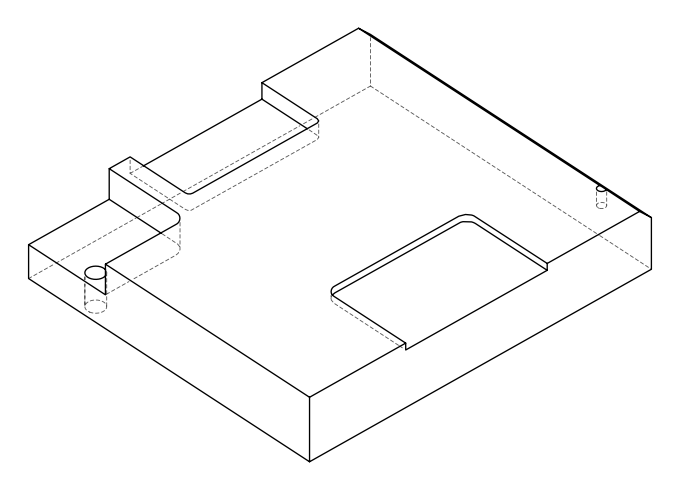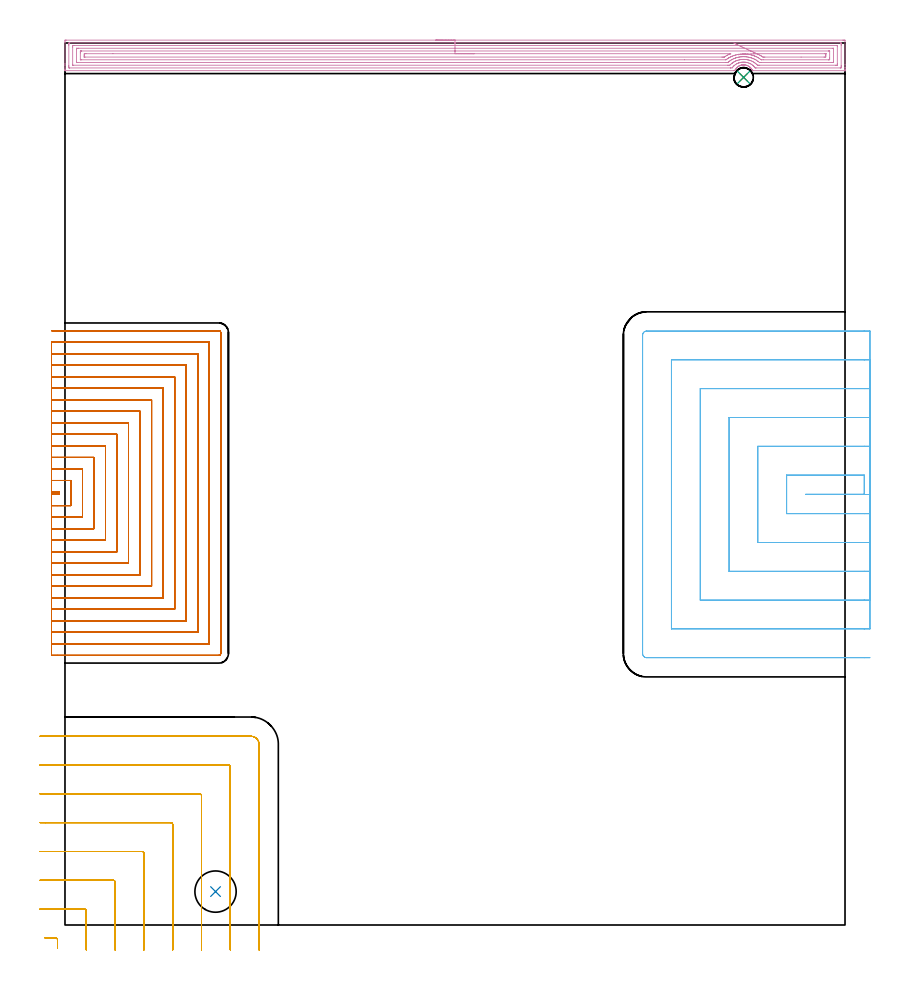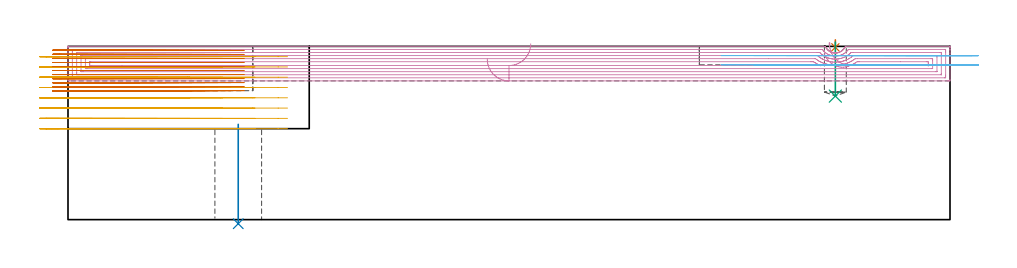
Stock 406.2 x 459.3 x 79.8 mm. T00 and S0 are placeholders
(PLAN: 7 operations, 5 tool changes, 160.8 min)
(1 SPOT_DRILL | STEP1POCKET | NXT0321_9005460120000 | 0.03 min | 1 mm3)
(2 INDEXABLE_INSERT_DRILL_THROUGH_HOLE_FROM_SOLID | STEP1HOLE | NXT0302_014 | 0.19 min | 28923 mm3)
(3 DRILL_BLIND_HOLE_INTO_CENTER | STEP1POCKET | NXT0301_072 | 0.1 min | 1724 mm3)
(4 AREA_MILL | FG_CHAMFER_SURFACE | UGT0205_001 | 19.89 min | 51321 mm3)
(5 MILL_CORNER_NOTCH_RECTANGULAR | CORNER_NOTCH_RECTANGULAR | UGT0201_094 | Follow Part, ap 5, ae 75% | 17.1 min | 440621 mm3)
(6 MILL_SLOT | SLOT_PARTIAL_RECTANGULAR | UGT0201_094 | Follow Part, ap 5, ae 75% | 10.4 min | 185943 mm3)
(7 MILL_SLOT_1 | SLOT_PARTIAL_RECTANGULAR_1 | NXT0201_009 | Follow Part, ap 2, ae 75% | 113.05 min | 307287 mm3)
(TOOL NXT0321_9005460120000 | NC Spot Drill, 142deg, 12mm, Carbide, Uncoated | D12 PA142 FL30 Z2)
(TOOL NXT0302_014 | Index. Insert Drill 21.5mm [880-D2150L25-03] | D21.5 PA176 FL65 Z2)
(TOOL NXT0301_072 | Carbide Drill 10.1mm [860.1-1010-051A1-MM 2214] | D10.1 PA140 FL71 Z2)
(TOOL UGT0205_001 | Chamfer Mill 20 x 3 x 45 deg. | D20 FL50 Z2)
(TOOL UGT0201_094 | End mill 20 mm | D20 FL38 Z4)
(TOOL NXT0201_009 | ENDMILL 8mm [2P460-0800-NA 1630] | D8 FL26 Z6)
(OP 1 SPOT_DRILL)
G17 G21 G94 G90
T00 M6
G54
G17 G0 G90 X353.4 Y441.4 S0 M3
G43 Z89.8 H0
G94 G81 G98 Z79.365 F250. R82.8
G80
M5
M2
(OP 2 INDEXABLE_INSERT_DRILL_THROUGH_HOLE_FROM_SOLID)
G17 G21 G94 G90
T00 M6
G54
G17 G0 G90 X78.4 Y17.4 S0 M3
G43 Z89.8 H1
G94 G81 G98 Z-1.875 F250. R43.9
G80
M5
M2
(OP 3 DRILL_BLIND_HOLE_INTO_CENTER)
G17 G21 G94 G90
T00 M6
G54
G17 G0 G90 X353.4 Y441.4 S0 M3
G43 Z89.8 H1
G94 G81 G98 Z56.9 F250. R81.8
G80
M5
M2
(OP 4 AREA_MILL)
G17 G21 G94 G90
T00 M6
G54
G17 G0 G90 X193.1 Y460.8 S1061 M3
G43 Z89.8 H0
Z73.9
G94 G1 X193.138 Z73.028 F250.
X193.252 Z72.164
X193.441 Z71.312
X193.703 Z70.48
X194.037 Z69.674
X194.44 Z68.9
X194.909 Z68.164
X195.44 Z67.472
X196.029 Z66.829
X196.672 Z66.24
X197.364 Z65.709
X198.1 Z65.24
X198.874 Z64.837
X199.68 Z64.503
X200.512 Z64.241
X201.364 Z64.052
X202.228 Z63.938
X203.1 Z63.9
X405.112
X405.574 Y460.799 Z63.901
X406.031 Y460.795 Z63.903
X406.19 Y460.792 Z63.906
X406.2 Y460.345 Z64.353
Y448.001 Z76.694
Y446.59 Z78.106
Y446.237 Z78.458
Y445.53 Z79.169
Y445.265 Z79.435
X406.194 Y444.905 Z79.785
X406.192 Y444.903 Z79.788
X406.023 Y444.9 Z79.8
X358.196
X358.045 Y444.903 Z79.788
X357.989 Y444.999 Z79.696
X357.867 Y445.235 Z79.464
X357.856 Y445.258 Z79.441
X357.799 Y445.355 Z79.344
X357.628 Y445.648 Z79.052
X357.527 Y445.793 Z78.907
X357.438 Y445.922 Z78.778
X357.302 Y446.095 Z78.604
X357.23 Y446.185 Z78.512
X357.075 Y446.358 Z78.34
X356.91 Y446.524 Z78.174
X356.736 Y446.678 Z78.02
X356.63 Y446.771 Z77.926
X356.554 Y446.831 Z77.867
X356.408 Y446.944 Z77.751
X356.337 Y447.001 Z77.696
X356.212 Y447.082 Z77.617
X356.155 Y447.119 Z77.58
X356.013 Y447.209 Z77.487
X355.678 Y447.401 Z77.296
X355.514 Y447.476 Z77.22
X355.443 Y447.509 Z77.188
X355.263 Y447.578 Z77.119
X355.067 Y447.65 Z77.043
X355.001 Y447.677 Z77.019
X354.899 Y447.707 Z76.991
X354.55 Y447.806 Z76.893
X354.104 Y447.891 Z76.809
X354.061 Y447.895 Z76.805
X353.989 Y447.901 Z76.797
X353.909 Y447.906 Z76.786
X353.783 Y447.919 Z76.773
X353.726 Y447.924 Z76.767
X353.656 Y447.932 Z76.762
X353.54 Y447.933 Z76.761
X353.482 Y447.932 Z76.758
X353.405 Z76.757
X353.381 Z76.756
X353.279 Y447.934 Z76.759
X353.228 Y447.935 Z76.762
X353.209 Y447.936
X352.942 Y447.912 Z76.779
X352.868 Y447.908 Z76.788
X352.832 Y447.904 Z76.79
X352.763 Y447.899 Z76.796
X352.714 Y447.89 Z76.804
X352.385 Y447.829 Z76.862
X352.314 Y447.818 Z76.877
X352.163 Y447.78 Z76.919
X351.938 Y447.721 Z76.978
X351.869 Y447.702 Z76.996
X351.511 Y447.572 Z77.127
X351.491 Y447.565 Z77.135
X351.44 Y447.543 Z77.157
X351.119 Y447.401 Z77.297
X351.045 Y447.361 Z77.336
X350.976 Y447.325 Z77.373
X350.518 Y447.032 Z77.666
X350.082 Y446.699 Z77.999
X350.059 Y446.678 Z78.02
X349.893 Y446.524 Z78.174
X349.521 Y446.117 Z78.581
X349.189 Y445.683 Z79.017
X349.165 Y445.648 Z79.052
X349.01 Y445.387 Z79.312
X348.865 Y445.116 Z79.583
X348.81 Y444.999 Z79.7
X348.764 Y444.907 Z79.793
X348.363 Y444.9 Z79.8
X0.179
X0.008 Y444.903 Z79.788
X0.006 Y444.905 Z79.785
X0. Y445.264 Z79.435
Y445.53 Z79.169
Y446.237 Z78.458
Y447.472 Z77.225
Y448.001 Z76.694
Y448.618 Z76.077
Y459.728 Z64.97
X0.005 Y460.345 Z64.353
X0.01 Y460.792 Z63.906
X0.169 Y460.795 Z63.903
X0.626 Y460.8 Z63.9
X203.1
Y459.386 Z65.314
X403.786 Y459.385 Z65.315
X403.866 Y459.384 Z65.316
X404.161 Y459.379 Z65.321
X404.19 Y459.282 Z65.418
X404.197 Y459.058 Z65.642
X404.199 Y458.581 Z66.119
X404.2 Y458.173 Z66.527
Y447.592 Z77.108
X404.198 Y447.119 Z77.581
X404.195 Y446.715 Z77.985
X404.184 Y446.321 Z78.379
X403.786 Y446.316 Z78.384
X403.707 Y446.315 Z78.385
X359.905
X359.498 Y446.32 Z78.38
X359.402 Y446.321 Z78.379
X359.234 Y446.539 Z78.161
X359.09 Y446.723 Z77.977
X358.75 Y447.119 Z77.581
X358.473 Y447.396 Z77.304
X358.196 Y447.642 Z77.058
X357.74 Y448.001 Z76.699
X357.302 Y448.284 Z76.416
X356.918 Y448.503 Z76.197
X356.408 Y448.742 Z75.958
X356.038 Y448.882 Z75.818
X355.514 Y449.049 Z75.651
X355.276 Y449.117 Z75.583
X354.62 Y449.25 Z75.45
X354.193 Y449.303 Z75.397
X353.726 Y449.341 Z75.359
X353.258 Y449.345 Z75.355
X352.832 Y449.323 Z75.377
X352.421 Y449.288 Z75.412
X351.938 Y449.205 Z75.495
X351.666 Y449.151 Z75.549
X351.045 Y448.984 Z75.716
X350.966 Y448.959 Z75.741
X350.747 Y448.882 Z75.818
X350.322 Y448.713 Z75.987
X350.252 Y448.683 Z76.017
X350.151 Y448.635 Z76.065
X349.725 Y448.421 Z76.279
X349.257 Y448.13 Z76.57
X349.178 Y448.078 Z76.622
X349.07 Y448.001 Z76.699
X348.673 Y447.695 Z77.005
X348.363 Y447.427 Z77.273
X348.207 Y447.273 Z77.427
X348.063 Y447.119 Z77.581
X347.785 Y446.807 Z77.893
X347.469 Y446.414 Z78.286
X347.384 Y446.321 Z78.379
X346.575 Y446.315 Z78.385
X346.496
X2.414
X2.334 Y446.316 Z78.384
X2.039 Y446.321 Z78.379
X2.01 Y446.418 Z78.282
X2.003 Y446.642 Z78.058
X2.001 Y447.119 Z77.581
X2. Y447.527 Z77.173
Y458.173 Z66.527
X2.002 Y458.581 Z66.119
X2.005 Y458.985 Z65.715
X2.016 Y459.379 Z65.321
X2.414 Y459.384 Z65.316
X2.493 Y459.385 Z65.315
X203.1 Y459.386 Z65.314
Y457.972 Z66.728
X402.09 Y457.971 Z66.729
X402.164 Y457.97 Z66.73
X402.185 Y457.968 Z66.732
X402.19 Y457.966 Z66.734
X402.194 Y457.955 Z66.745
X402.197 Y457.899 Z66.801
X402.199 Y457.7 Z67.
X402.2 Y457.501 Z67.199
Y448.683 Z76.017
X402.198 Y448.001 Z76.699
X402.196 Y447.806 Z76.894
X402.191 Y447.741 Z76.959
X402.135 Y447.735 Z76.965
X401.998 Y447.733 Z76.967
X401.379 Y447.729 Z76.971
X361.772
X361.152 Y447.73 Z76.97
X360.878 Y447.732 Z76.968
X360.607 Y447.736 Z76.964
X360.328 Y448.001 Z76.699
X359.984 Y448.325 Z76.375
X359.682 Y448.588 Z76.112
X359.309 Y448.882 Z75.818
X359.09 Y449.043 Z75.657
X358.599 Y449.366 Z75.334
X358.196 Y449.592 Z75.108
X357.848 Y449.764 Z74.936
X357.302 Y450.007 Z74.693
X356.904 Y450.156 Z74.544
X356.408 Y450.315 Z74.385
X356.071 Y450.415 Z74.285
X355.644 Y450.518 Z74.182
X355.514 Y450.545 Z74.155
X354.989 Y450.646 Z74.054
X354.62 Y450.691 Z74.009
X354.568 Y450.697 Z74.003
X353.726 Y450.756 Z73.944
X353.612 Y450.758 Z73.942
X353.219
X352.832 Y450.744 Z73.956
X352.739 Y450.738 Z73.962
X351.938 Y450.666 Z74.034
X351.92 Y450.664 Z74.036
X351.811 Y450.646 Z74.054
X351.17 Y450.522 Z74.178
X351.045 Y450.495 Z74.205
X350.461 Y450.34 Z74.36
X350.151 Y450.249 Z74.451
X349.79 Y450.119 Z74.581
X349.257 Y449.907 Z74.793
X349.155 Y449.864 Z74.836
X348.941 Y449.764 Z74.936
X348.56 Y449.57 Z75.13
X348.363 Y449.457 Z75.243
X348.009 Y449.232 Z75.468
X347.49 Y448.882 Z75.818
X347.478 Y448.874 Z75.826
X347.469 Y448.867 Z75.833
X346.989 Y448.473 Z76.227
X346.575 Y448.098 Z76.602
X346.526 Y448.049 Z76.651
X346.479 Y448.001 Z76.699
X346.227 Y447.736 Z76.964
X345.954 Y447.731 Z76.969
X345.681 Y447.73 Z76.97
X345.063 Y447.729 Z76.971
X4.11
X4.036 Y447.73 Z76.97
X4.015 Y447.732 Z76.968
X4.01 Y447.734 Z76.966
X4.006 Y447.745 Z76.955
X4.003 Y447.802 Z76.898
X4.001 Y448.001 Z76.699
X4. Y448.199 Z76.501
Y457.017 Z67.683
X4.002 Y457.7 Z67.
X4.004 Y457.894 Z66.806
X4.009 Y457.959 Z66.741
X4.065 Y457.964 Z66.736
X4.202 Y457.967 Z66.733
X4.821 Y457.971 Z66.729
X203.1 Y457.972 Z66.728
Y456.557 Z68.143
X399.581
X400.063 Y456.555 Z68.145
X400.172 Y456.552 Z68.148
X400.188 Y456.551 Z68.149
X400.192 Y456.532 Z68.168
X400.196 Y456.479 Z68.221
X400.199 Y456.373 Z68.327
X400.2 Y449.774 Z74.926
X400.198 Y449.328 Z75.372
X400.195 Y449.219 Z75.481
X400.19 Y449.166 Z75.534
X400.185 Y449.149 Z75.551
X400.155 Y449.148 Z75.552
X399.944 Y449.145 Z75.555
X399.316 Y449.143 Z75.557
X399.052
X362.401
X361.772 Y449.146 Z75.554
X361.682 Y449.148 Z75.552
X361.632 Y449.15 Z75.55
X360.878 Y449.774 Z74.926
X360.829 Y449.812 Z74.888
X359.984 Y450.381 Z74.319
X359.533 Y450.646 Z74.054
X359.09 Y450.876 Z73.824
X358.645 Y451.084 Z73.616
X358.196 Y451.273 Z73.427
X357.488 Y451.527 Z73.173
X357.302 Y451.588 Z73.112
X357.212 Y451.616 Z73.084
X356.736 Y451.748 Z72.952
X356.408 Y451.825 Z72.875
X356.022 Y451.909 Z72.791
X355.514 Y452.005 Z72.695
X354.953 Y452.081 Z72.619
X354.62 Y452.111 Z72.589
X353.98 Y452.159 Z72.541
X353.726 Y452.17 Z72.53
X353.076 Y452.169 Z72.531
X352.832 Y452.158 Z72.542
X352.236 Y452.116 Z72.584
X351.938 Y452.088 Z72.612
X351.43 Y452.029 Z72.671
X351.045 Y451.96 Z72.74
X350.675 Y451.892 Z72.808
X350.151 Y451.768 Z72.932
X349.958 Y451.717 Z72.983
X349.274 Y451.527 Z73.173
X349.261 Y451.523 Z73.177
X349.257 Y451.522 Z73.178
X348.619 Y451.275 Z73.425
X348.363 Y451.173 Z73.527
X347.991 Y451.012 Z73.688
X347.469 Y450.762 Z73.938
X347.392 Y450.722 Z73.978
X347.255 Y450.646 Z74.054
X346.836 Y450.388 Z74.312
X346.575 Y450.219 Z74.481
X346.304 Y450.031 Z74.669
X345.931 Y449.764 Z74.936
X345.79 Y449.656 Z75.044
X345.681 Y449.569 Z75.131
X345.304 Y449.254 Z75.446
X345.223 Y449.187 Z75.513
X345.176 Y449.15 Z75.55
X345.102 Y449.148 Z75.552
X344.787 Y449.145 Z75.555
X344.523 Y449.143 Z75.557
X343.893
X6.619
X6.137 Y449.146 Z75.554
X6.028 Y449.148 Z75.552
X6.012 Y449.149 Z75.551
X6.008 Y449.168 Z75.532
X6.004 Y449.221 Z75.479
X6.001 Y449.327 Z75.373
X6. Y455.926 Z68.774
X6.002 Y456.372 Z68.328
X6.006 Y456.481 Z68.219
X6.01 Y456.534 Z68.166
X6.015 Y456.551 Z68.149
X6.045 Y456.552 Z68.148
X6.256 Y456.555 Z68.145
X6.884 Y456.557 Z68.143
X7.148
X203.1
Y455.143 Z69.557
X397.619
X397.799 Y455.141 Z69.559
X398.158 Y455.136 Z69.564
X398.192 Y455.13 Z69.57
X398.194 Y455.122 Z69.578
X398.198 Y455.098 Z69.602
X398.199 Y455.054 Z69.646
X398.2 Y451.527 Z73.173
X398.198 Y450.867 Z73.833
X398.193 Y450.646 Z74.054
X398.19 Y450.57 Z74.13
X397.889 Y450.562 Z74.138
X397.709 Y450.558 Z74.142
X397.618 Y450.557 Z74.143
X397.529
X363.559
X362.754 Y450.559 Z74.141
X362.666 Y450.561 Z74.139
X362.58 Y450.564 Z74.136
X362.46 Y450.646 Z74.054
X361.772 Y451.125 Z73.575
X361.163 Y451.527 Z73.173
X360.878 Y451.694 Z73.006
X360.494 Y451.906 Z72.794
X359.984 Y452.152 Z72.548
X359.408 Y452.409 Z72.291
X359.09 Y452.538 Z72.162
X358.878 Y452.618 Z72.082
X358.196 Y452.848 Z71.852
X357.556 Y453.04 Z71.66
X357.302 Y453.106 Z71.594
X356.487 Y453.291 Z71.409
X356.408 Y453.306 Z71.394
X356.389 Y453.31 Z71.39
X355.904 Y453.392 Z71.308
X355.514 Y453.447 Z71.253
X355.333 Y453.469 Z71.231
X354.62 Y453.533 Z71.167
X354.355 Y453.553 Z71.147
X353.726 Y453.584 Z71.116
X353.43
X352.832 Y453.575 Z71.125
X352.559 Y453.56 Z71.14
X351.938 Y453.515 Z71.185
X351.731 Y453.495 Z71.205
X351.045 Y453.416 Z71.284
X350.934 Y453.4 Z71.3
X350.299 Y453.291 Z71.409
X350.175 Y453.267 Z71.433
X350.151 Y453.262 Z71.438
X349.456 Y453.095 Z71.605
X349.257 Y453.042 Z71.658
X348.76 Y452.899 Z71.801
X348.363 Y452.779 Z71.921
X348.09 Y452.679 Z72.021
X347.469 Y452.447 Z72.253
X347.441 Y452.436 Z72.264
X347.375 Y452.409 Z72.291
X346.826 Y452.161 Z72.539
X346.575 Y452.041 Z72.659
X346.229 Y451.869 Z72.831
X345.681 Y451.559 Z73.141
X345.661 Y451.547 Z73.153
X345.629 Y451.527 Z73.173
X345.125 Y451.194 Z73.506
X344.787 Y450.962 Z73.738
X344.24 Y450.566 Z74.134
X344.073 Y450.56 Z74.14
X343.982 Y450.558 Z74.142
X322.635 Y450.557 Z74.143
X8.581
X8.401 Y450.559 Z74.141
X8.043 Y450.564 Z74.136
X8.008 Y450.57 Z74.13
X8.006 Y450.578 Z74.122
X8.003 Y450.602 Z74.098
X8.001 Y450.646 Z74.054
X8. Y454.173 Z70.527
X8.002 Y454.833 Z69.867
X8.007 Y455.054 Z69.646
X8.01 Y455.13 Z69.57
X8.312 Y455.138 Z69.562
X8.491 Y455.142 Z69.558
X8.582 Y455.143 Z69.557
X8.671
X203.1
Y453.729 Z70.971
X346.131 Y453.728 Z70.972
X346.251 Y453.727 Z70.973
X346.575 Y453.722 Z70.978
X346.581 Y453.72 Z70.98
Y453.719 Z70.981
X346.575 Y453.715 Z70.985
X346.275 Y453.587 Z71.113
X345.963 Y453.452 Z71.248
X345.681 Y453.328 Z71.372
X345.655 Y453.316 Z71.384
X345.603 Y453.291 Z71.409
X345.064 Y453.018 Z71.682
X344.787 Y452.863 Z71.837
X344.498 Y452.694 Z72.006
X344.03 Y452.409 Z72.291
X343.947 Y452.356 Z72.344
X343.893 Y452.322 Z72.378
X343.412 Y452.002 Z72.698
X343.38 Y451.982 Z72.718
X343.331 Y451.978 Z72.722
X343.221 Y451.975 Z72.725
X342.999 Y451.972 Z72.728
X342.549 Y451.971 Z72.729
X342.105
X10.459 Y451.972 Z72.728
X10.007 Y451.973 Z72.727
X10.005 Y451.975 Z72.725
X10.002 Y451.979 Z72.721
X10.001 Y452.409 Z72.291
X10.002 Y452.86 Z71.84
X10.01 Y453.291 Z71.409
X10.022 Y453.722 Z70.978
X10.459 Y453.725 Z70.975
X10.91 Y453.728 Z70.972
X24.96 Y453.729 Z70.971
X203.1
X203.972 Z71.009
X204.837 Z71.123
X205.688 Z71.312
X206.52 Z71.574
X207.326 Z71.908
X208.1 Z72.311
X208.836 Z72.78
X209.528 Z73.311
X210.171 Z73.9
X210.76 Z74.543
X211.292 Z75.235
X211.76 Z75.971
X212.163 Z76.745
X212.497 Z77.551
X212.759 Z78.383
X212.948 Z79.235
X213.062 Z80.1
X213.1 Z80.971
G0 Z89.8
X350.714 Y453.281
Z81.43
G1 X350.712 Z80.558
X350.785 Y453.284 Z79.688
X350.934 Y453.291 Z78.829
X351.158 Y453.301 Z77.986
X351.453 Y453.315 Z77.165
X351.819 Y453.332 Z76.373
X352.253 Y453.352 Z75.617
X352.751 Y453.375 Z74.901
X353.309 Y453.401 Z74.231
X353.924 Y453.43 Z73.612
X354.59 Y453.461 Z73.05
X355.302 Y453.494 Z72.547
X356.056 Y453.529 Z72.109
X356.845 Y453.565 Z71.738
X357.663 Y453.603 Z71.438
X358.504 Y453.643 Z71.21
X359.362 Y453.682 Z71.056
X360.23 Y453.723 Z70.977
X360.285 Y453.725 Z70.975
X360.369 Y453.728 Z70.972
X360.434 Y453.729 Z70.971
X360.584
X395.741 Y453.728 Z70.972
X396.192 Y453.727 Z70.973
X396.195 Y453.725 Z70.975
X396.198 Y453.721 Z70.979
X396.199 Y453.291 Z71.409
X396.198 Y452.84 Z71.86
X396.19 Y452.409 Z72.291
X396.178 Y451.978 Z72.722
X395.741 Y451.975 Z72.725
X395.29 Y451.972 Z72.728
X383.335 Y451.971 Z72.729
X364.453 Y451.972 Z72.728
X364.002 Y451.973 Z72.727
X363.559 Y451.978 Z72.722
X363.416 Y451.98 Z72.72
X362.666 Y452.478 Z72.222
X362.464 Y452.608 Z72.092
X361.772 Y452.99 Z71.71
X361.174 Y453.291 Z71.409
X360.878 Y453.429 Z71.271
X360.617 Y453.548 Z71.152
X360.23 Y453.723 Z70.977
X359.486 Y454.065 Z70.676
X358.721 Y454.417 Z70.448
X357.941 Y454.776 Z70.294
X357.151 Y455.139 Z70.215
X356.359 Y455.503 Z70.212
X355.569 Y455.867 Z70.285
X354.788 Y456.226 Z70.434
X354.022 Y456.578 Z70.657
X353.276 Y456.921 Z70.953
X352.557 Y457.252 Z71.319
X351.869 Y457.569 Z71.753
X351.219 Y457.868 Z72.251
X350.61 Y458.148 Z72.81
X350.048 Y458.407 Z73.425
X349.537 Y458.642 Z74.091
X349.08 Y458.852 Z74.804
X348.681 Y459.035 Z75.558
X348.344 Y459.191 Z76.348
G0 Z89.8
M5
M2
(OP 5 MILL_CORNER_NOTCH_RECTANGULAR)
G17 G21 G94 G90
T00 M6
G54
G17 G0 G90 X-3.9 Y-12.208 S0 M3
G43 Z89.801 H0
Z75.063
G94 G1 Y-9.208 F250.
Y-7.692
G3 X-4.892 Y-6.7 R1.
G1 X-7.424
X-10.424
G0 Z89.801
X11.1 Y-13.
Z75.063
G1 Y-10.
Y7.307 F500.
G3 X10.107 Y8.3 R1.
G1 X-10.
X-13. F250.
G0 Z89.801
X26.1 Y-13.
Z75.063
G1 Y-10.
Y22.307 F500.
G3 X25.107 Y23.3 R1.
G1 X-10.
X-13. F250.
G0 Z89.801
X41.1 Y-13.
Z75.063
G1 Y-10.
Y37.306 F500.
G3 X40.106 Y38.3 R1.
G1 X-10.
X-13. F250.
G0 Z89.801
X56.1 Y-13.
Z75.063
G1 Y-10.
Y52.306 F500.
G3 X55.106 Y53.3 R1.
G1 X-10.
X-13. F250.
G0 Z89.801
X71.1 Y-13.
Z75.063
G1 Y-10.
Y67.305 F500.
G3 X70.105 Y68.3 R1.
G1 X-10.
X-13. F250.
G0 Z89.801
X86.1 Y-13.
Z75.063
G1 Y-10.
Y82.305 F500.
G3 X85.105 Y83.3 R1.
G1 X-10.
X-13. F250.
G0 Z89.801
X101.1 Y-13.
Z75.063
G1 Y-10.
Y94. F500.
G3 X96.8 Y98.3 R4.3
G1 X-10.
X-13. F250.
G0 Z89.801
X-3.9 Y-12.208
Z70.325
G1 Y-9.208
Y-7.692
G3 X-4.892 Y-6.7 R1.
G1 X-7.424
X-10.424
G0 Z89.801
X11.1 Y-13.
Z70.325
G1 Y-10.
Y7.307 F500.
G3 X10.107 Y8.3 R1.
G1 X-10.
X-13. F250.
G0 Z89.801
X26.1 Y-13.
Z70.325
G1 Y-10.
Y22.307 F500.
G3 X25.107 Y23.3 R1.
G1 X-10.
X-13. F250.
G0 Z89.801
X41.1 Y-13.
Z70.325
G1 Y-10.
Y37.306 F500.
G3 X40.106 Y38.3 R1.
G1 X-10.
X-13. F250.
G0 Z89.801
X56.1 Y-13.
Z70.325
G1 Y-10.
Y52.306 F500.
G3 X55.106 Y53.3 R1.
G1 X-10.
X-13. F250.
G0 Z89.801
X71.1 Y-13.
Z70.325
G1 Y-10.
Y67.305 F500.
G3 X70.105 Y68.3 R1.
G1 X-10.
X-13. F250.
G0 Z89.801
X86.1 Y-13.
Z70.325
G1 Y-10.
Y82.305 F500.
G3 X85.105 Y83.3 R1.
G1 X-10.
X-13. F250.
G0 Z89.801
X101.1 Y-13.
Z70.325
G1 Y-10.
Y94. F500.
G3 X96.8 Y98.3 R4.3
G1 X-10.
X-13. F250.
G0 Z89.801
X-3.9 Y-12.208
Z65.588
G1 Y-9.208
Y-7.692
G3 X-4.892 Y-6.7 R1.
G1 X-7.424
X-10.424
G0 Z89.801
X11.1 Y-13.
Z65.588
G1 Y-10.
Y7.307 F500.
G3 X10.107 Y8.3 R1.
G1 X-10.
X-13. F250.
G0 Z89.801
X26.1 Y-13.
Z65.588
G1 Y-10.
Y22.307 F500.
G3 X25.107 Y23.3 R1.
G1 X-10.
X-13. F250.
G0 Z89.801
X41.1 Y-13.
Z65.588
G1 Y-10.
Y37.306 F500.
G3 X40.106 Y38.3 R1.
G1 X-10.
X-13. F250.
G0 Z89.801
X56.1 Y-13.
Z65.588
G1 Y-10.
Y52.306 F500.
G3 X55.106 Y53.3 R1.
G1 X-10.
X-13. F250.
G0 Z89.801
X71.1 Y-13.
Z65.588
G1 Y-10.
Y67.305 F500.
G3 X70.105 Y68.3 R1.
G1 X-10.
X-13. F250.
G0 Z89.801
X86.1 Y-13.
Z65.588
G1 Y-10.
Y82.305 F500.
G3 X85.105 Y83.3 R1.
G1 X-10.
X-13. F250.
G0 Z89.801
X101.1 Y-13.
Z65.588
G1 Y-10.
Y94. F500.
G3 X96.8 Y98.3 R4.3
G1 X-10.
X-13. F250.
G0 Z89.801
X-3.9 Y-12.208
Z60.85
G1 Y-9.208
Y-7.692
G3 X-4.892 Y-6.7 R1.
G1 X-7.424
X-10.424
G0 Z89.801
X11.1 Y-13.
Z60.85
G1 Y-10.
Y7.307 F500.
G3 X10.107 Y8.3 R1.
G1 X-10.
X-13. F250.
G0 Z89.801
X26.1 Y-13.
Z60.85
G1 Y-10.
Y22.307 F500.
G3 X25.107 Y23.3 R1.
G1 X-10.
X-13. F250.
G0 Z89.801
X41.1 Y-13.
Z60.85
G1 Y-10.
Y37.306 F500.
G3 X40.106 Y38.3 R1.
G1 X-10.
X-13. F250.
G0 Z89.801
X56.1 Y-13.
Z60.85
G1 Y-10.
Y52.306 F500.
G3 X55.106 Y53.3 R1.
G1 X-10.
X-13. F250.
G0 Z89.801
X71.1 Y-13.
Z60.85
G1 Y-10.
Y67.305 F500.
G3 X70.105 Y68.3 R1.
G1 X-10.
X-13. F250.
G0 Z89.801
X86.1 Y-13.
Z60.85
G1 Y-10.
Y82.305 F500.
G3 X85.105 Y83.3 R1.
G1 X-10.
X-13. F250.
G0 Z89.801
X101.1 Y-13.
Z60.85
G1 Y-10.
Y94. F500.
G3 X96.8 Y98.3 R4.3
G1 X-10.
X-13. F250.
G0 Z89.801
X-3.9 Y-12.208
Z56.113
G1 Y-9.208
Y-7.692
G3 X-4.892 Y-6.7 R1.
G1 X-7.424
X-10.424
G0 Z89.801
X11.1 Y-13.
Z56.113
G1 Y-10.
Y7.307 F500.
G3 X10.107 Y8.3 R1.
G1 X-10.
X-13. F250.
G0 Z89.801
X26.1 Y-13.
Z56.113
G1 Y-10.
Y22.307 F500.
G3 X25.107 Y23.3 R1.
G1 X-10.
X-13. F250.
G0 Z89.801
X41.1 Y-13.
Z56.113
G1 Y-10.
Y37.306 F500.
G3 X40.106 Y38.3 R1.
G1 X-10.
X-13. F250.
G0 Z89.801
X56.1 Y-13.
Z56.113
G1 Y-10.
Y52.306 F500.
G3 X55.106 Y53.3 R1.
G1 X-10.
X-13. F250.
G0 Z89.801
X71.1 Y-13.
Z56.113
G1 Y-10.
Y67.305 F500.
G3 X70.105 Y68.3 R1.
G1 X-10.
X-13. F250.
G0 Z89.801
X86.1 Y-13.
Z56.113
G1 Y-10.
Y82.305 F500.
G3 X85.105 Y83.3 R1.
G1 X-10.
X-13. F250.
G0 Z89.801
X101.1 Y-13.
Z56.113
G1 Y-10.
Y94. F500.
G3 X96.8 Y98.3 R4.3
G1 X-10.
X-13. F250.
G0 Z89.801
X-3.9 Y-12.208
Z51.375
G1 Y-9.208
Y-7.692
G3 X-4.892 Y-6.7 R1.
G1 X-7.424
X-10.424
G0 Z89.801
X11.1 Y-13.
Z51.375
G1 Y-10.
Y7.307 F500.
G3 X10.107 Y8.3 R1.
G1 X-10.
X-13. F250.
G0 Z89.801
X26.1 Y-13.
Z51.375
G1 Y-10.
Y22.307 F500.
G3 X25.107 Y23.3 R1.
G1 X-10.
X-13. F250.
G0 Z89.801
X41.1 Y-13.
Z51.375
G1 Y-10.
Y37.306 F500.
G3 X40.106 Y38.3 R1.
G1 X-10.
X-13. F250.
G0 Z89.801
X56.1 Y-13.
Z51.375
G1 Y-10.
Y52.306 F500.
G3 X55.106 Y53.3 R1.
G1 X-10.
X-13. F250.
G0 Z89.801
X71.1 Y-13.
Z51.375
G1 Y-10.
Y67.305 F500.
G3 X70.105 Y68.3 R1.
G1 X-10.
X-13. F250.
G0 Z89.801
X86.1 Y-13.
Z51.375
G1 Y-10.
Y82.305 F500.
G3 X85.105 Y83.3 R1.
G1 X-10.
X-13. F250.
G0 Z89.801
X101.1 Y-13.
Z51.375
G1 Y-10.
Y94. F500.
G3 X96.8 Y98.3 R4.3
G1 X-10.
X-13. F250.
G0 Z89.801
X-3.9 Y-12.208
Z46.638
G1 Y-9.208
Y-7.692
G3 X-4.892 Y-6.7 R1.
G1 X-7.424
X-10.424
G0 Z89.801
X11.1 Y-13.
Z46.638
G1 Y-10.
Y7.307 F500.
G3 X10.107 Y8.3 R1.
G1 X-10.
X-13. F250.
G0 Z89.801
X26.1 Y-13.
Z46.638
G1 Y-10.
Y22.307 F500.
G3 X25.107 Y23.3 R1.
G1 X-10.
X-13. F250.
G0 Z89.801
X41.1 Y-13.
Z46.638
G1 Y-10.
Y37.306 F500.
G3 X40.106 Y38.3 R1.
G1 X-10.
X-13. F250.
G0 Z89.801
X56.1 Y-13.
Z46.638
G1 Y-10.
Y52.306 F500.
G3 X55.106 Y53.3 R1.
G1 X-10.
X-13. F250.
G0 Z89.801
X71.1 Y-13.
Z46.638
G1 Y-10.
Y67.305 F500.
G3 X70.105 Y68.3 R1.
G1 X-10.
X-13. F250.
G0 Z89.801
X86.1 Y-13.
Z46.638
G1 Y-10.
Y82.305 F500.
G3 X85.105 Y83.3 R1.
G1 X-10.
X-13. F250.
G0 Z89.801
X101.1 Y-13.
Z46.638
G1 Y-10.
Y94. F500.
G3 X96.8 Y98.3 R4.3
G1 X-10.
X-13. F250.
G0 Z89.801
X-3.9 Y-12.208
Z41.9
G1 Y-9.208
Y-7.692
G3 X-4.892 Y-6.7 R1.
G1 X-7.424
X-10.424
G0 Z89.801
X11.1 Y-13.
Z41.9
G1 Y-10.
Y7.307 F500.
G3 X10.107 Y8.3 R1.
G1 X-10.
X-13. F250.
G0 Z89.801
X26.1 Y-13.
Z41.9
G1 Y-10.
Y22.307 F500.
G3 X25.107 Y23.3 R1.
G1 X-10.
X-13. F250.
G0 Z89.801
X41.1 Y-13.
Z41.9
G1 Y-10.
Y37.306 F500.
G3 X40.106 Y38.3 R1.
G1 X-10.
X-13. F250.
G0 Z89.801
X56.1 Y-13.
Z41.9
G1 Y-10.
Y52.306 F500.
G3 X55.106 Y53.3 R1.
G1 X-10.
X-13. F250.
G0 Z89.801
X71.1 Y-13.
Z41.9
G1 Y-10.
Y67.305 F500.
G3 X70.105 Y68.3 R1.
G1 X-10.
X-13. F250.
G0 Z89.801
X86.1 Y-13.
Z41.9
G1 Y-10.
Y82.305 F500.
G3 X85.105 Y83.3 R1.
G1 X-10.
X-13. F250.
G0 Z89.801
X101.1 Y-13.
Z41.9
G1 Y-10.
Y94. F500.
G3 X96.8 Y98.3 R4.3
G1 X-10.
X-13. F250.
G0 Z89.801
M5
M2
(OP 6 MILL_SLOT)
G17 G21 G94 G90
T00 M6
G54
G17 G0 G90 X419.2 Y224.2 S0 M3
G43 Z89.801 H0
Z75.55
G94 G1 X416.2 F250.
X385.8 F500.
Y224.3
X416.2
Y234.3
X375.8
Y214.2
X416.2
X419.2 F250.
Y249.3
X416.2
X360.8 F500.
Y199.2
X416.2
X419.2 F250.
Y264.3
X416.2
X345.8 F500.
Y184.2
X416.2
X419.2 F250.
Y279.3
X416.2
X330.8 F500.
Y169.2
X416.2
X419.2 F250.
Y294.3
X416.2
X315.8 F500.
Y154.2
X416.2
X419.2 F250.
Y309.3
X416.2
X302.9 F500.
G3 X300.8 Y307.2 R2.1
G1 Y141.3
G3 X302.9 Y139.2 R2.1
G1 X416.2
X419.2 F250.
G0 Y224.2 Z71.3
G1 X416.2
X385.8 F500.
Y224.3
X416.2
Y234.3
X375.8
Y214.2
X416.2
X419.2 F250.
Y249.3
X416.2
X360.8 F500.
Y199.2
X416.2
X419.2 F250.
Y264.3
X416.2
X345.8 F500.
Y184.2
X416.2
X419.2 F250.
Y279.3
X416.2
X330.8 F500.
Y169.2
X416.2
X419.2 F250.
Y294.3
X416.2
X315.8 F500.
Y154.2
X416.2
X419.2 F250.
Y309.3
X416.2
X302.9 F500.
G3 X300.8 Y307.2 R2.1
G1 Y141.3
G3 X302.9 Y139.2 R2.1
G1 X416.2
X419.2 F250.
G0 Z89.801
M5
M2
(OP 7 MILL_SLOT_1)
G17 G21 G94 G90
T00 M6
G54
G17 G0 G90 X-7. Y224.4 S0 M3
G43 Z89.801 H1
Z77.946
G94 G1 X-4. F250.
X-2.9
Y225.5
X-4.
X-7.
Y218.4
X-4.
X3.1 F500.
Y231.5
X-4.
X-7. F250.
Y212.4
X-4.
X9.1 F500.
Y237.5
X-4.
X-7. F250.
Y206.4
X-4.
X15.1 F500.
Y243.5
X-4.
X-7. F250.
Y200.4
X-4.
X21.1 F500.
Y249.5
X-4.
X-7. F250.
Y194.4
X-4.
X27.1 F500.
Y255.5
X-4.
X-7. F250.
Y188.4
X-4.
X33.1 F500.
Y261.5
X-4.
X-7. F250.
Y182.4
X-4.
X39.1 F500.
Y267.5
X-4.
X-7. F250.
Y176.4
X-4.
X45.1 F500.
Y273.5
X-4.
X-7. F250.
Y170.4
X-4.
X51.1 F500.
Y279.5
X-4.
X-7. F250.
Y164.4
X-4.
X57.1 F500.
Y285.5
X-4.
X-7. F250.
Y158.4
X-4.
X63.1 F500.
Y291.5
X-4.
X-7. F250.
Y152.4
X-4.
X69.1 F500.
Y297.5
X-4.
X-7. F250.
Y146.4
X-4.
X75.1 F500.
Y303.5
X-4.
X-7. F250.
Y140.4
X-4.
X80.1 F500.
G3 X81.1 Y141.4 R1.
G1 Y308.5
G3 X80.1 Y309.5 R1.
G1 X-4.
X-7. F250.
G0 Y224.4 Z76.091
G1 X-4.
X-2.9
Y225.5
X-4.
X-7.
Y218.4
X-4.
X3.1 F500.
Y231.5
X-4.
X-7. F250.
Y212.4
X-4.
X9.1 F500.
Y237.5
X-4.
X-7. F250.
Y206.4
X-4.
X15.1 F500.
Y243.5
X-4.
X-7. F250.
Y200.4
X-4.
X21.1 F500.
Y249.5
X-4.
X-7. F250.
Y194.4
X-4.
X27.1 F500.
Y255.5
X-4.
X-7. F250.
Y188.4
X-4.
X33.1 F500.
Y261.5
X-4.
X-7. F250.
Y182.4
X-4.
X39.1 F500.
Y267.5
X-4.
X-7. F250.
Y176.4
X-4.
X45.1 F500.
Y273.5
X-4.
X-7. F250.
Y170.4
X-4.
X51.1 F500.
Y279.5
X-4.
X-7. F250.
Y164.4
X-4.
X57.1 F500.
Y285.5
X-4.
X-7. F250.
Y158.4
X-4.
X63.1 F500.
Y291.5
X-4.
X-7. F250.
Y152.4
X-4.
X69.1 F500.
Y297.5
X-4.
X-7. F250.
Y146.4
X-4.
X75.1 F500.
Y303.5
X-4.
X-7. F250.
Y140.4
X-4.
X80.1 F500.
G3 X81.1 Y141.4 R1.
G1 Y308.5
G3 X80.1 Y309.5 R1.
G1 X-4.
X-7. F250.
G0 Y224.4 Z74.237
G1 X-4.
X-2.9
Y225.5
X-4.
X-7.
Y218.4
X-4.
X3.1 F500.
Y231.5
X-4.
X-7. F250.
Y212.4
X-4.
X9.1 F500.
Y237.5
X-4.
X-7. F250.
Y206.4
X-4.
X15.1 F500.
Y243.5
X-4.
X-7. F250.
Y200.4
X-4.
X21.1 F500.
Y249.5
X-4.
X-7. F250.
Y194.4
X-4.
X27.1 F500.
Y255.5
X-4.
X-7. F250.
Y188.4
X-4.
X33.1 F500.
Y261.5
X-4.
X-7. F250.
Y182.4
X-4.
X39.1 F500.
Y267.5
X-4.
X-7. F250.
Y176.4
X-4.
X45.1 F500.
Y273.5
X-4.
X-7. F250.
Y170.4
X-4.
X51.1 F500.
Y279.5
X-4.
X-7. F250.
Y164.4
X-4.
X57.1 F500.
Y285.5
X-4.
X-7. F250.
Y158.4
X-4.
X63.1 F500.
Y291.5
X-4.
X-7. F250.
Y152.4
X-4.
X69.1 F500.
Y297.5
X-4.
X-7. F250.
Y146.4
X-4.
X75.1 F500.
Y303.5
X-4.
X-7. F250.
Y140.4
X-4.
X80.1 F500.
G3 X81.1 Y141.4 R1.
G1 Y308.5
G3 X80.1 Y309.5 R1.
G1 X-4.
X-7. F250.
G0 Y224.4 Z72.382
G1 X-4.
X-2.9
Y225.5
X-4.
X-7.
Y218.4
X-4.
X3.1 F500.
Y231.5
X-4.
X-7. F250.
Y212.4
X-4.
X9.1 F500.
Y237.5
X-4.
X-7. F250.
Y206.4
X-4.
X15.1 F500.
Y243.5
X-4.
X-7. F250.
Y200.4
X-4.
X21.1 F500.
Y249.5
X-4.
X-7. F250.
Y194.4
X-4.
X27.1 F500.
Y255.5
X-4.
X-7. F250.
Y188.4
X-4.
X33.1 F500.
Y261.5
X-4.
X-7. F250.
Y182.4
X-4.
X39.1 F500.
Y267.5
X-4.
X-7. F250.
Y176.4
X-4.
X45.1 F500.
Y273.5
X-4.
X-7. F250.
Y170.4
X-4.
X51.1 F500.
Y279.5
X-4.
X-7. F250.
Y164.4
X-4.
X57.1 F500.
Y285.5
X-4.
X-7. F250.
Y158.4
X-4.
X63.1 F500.
Y291.5
X-4.
X-7. F250.
Y152.4
X-4.
X69.1 F500.
Y297.5
X-4.
X-7. F250.
Y146.4
X-4.
X75.1 F500.
Y303.5
X-4.
X-7. F250.
Y140.4
X-4.
X80.1 F500.
G3 X81.1 Y141.4 R1.
G1 Y308.5
G3 X80.1 Y309.5 R1.
G1 X-4.
X-7. F250.
G0 Y224.4 Z70.528
G1 X-4.
X-2.9
Y225.5
X-4.
X-7.
Y218.4
X-4.
X3.1 F500.
Y231.5
X-4.
X-7. F250.
Y212.4
X-4.
X9.1 F500.
Y237.5
X-4.
X-7. F250.
Y206.4
X-4.
X15.1 F500.
Y243.5
X-4.
X-7. F250.
Y200.4
X-4.
X21.1 F500.
Y249.5
X-4.
X-7. F250.
Y194.4
X-4.
X27.1 F500.
Y255.5
X-4.
X-7. F250.
Y188.4
X-4.
X33.1 F500.
Y261.5
X-4.
X-7. F250.
Y182.4
X-4.
X39.1 F500.
Y267.5
X-4.
X-7. F250.
Y176.4
X-4.
X45.1 F500.
Y273.5
X-4.
X-7. F250.
Y170.4
X-4.
X51.1 F500.
Y279.5
X-4.
X-7. F250.
Y164.4
X-4.
X57.1 F500.
Y285.5
X-4.
X-7. F250.
Y158.4
X-4.
X63.1 F500.
Y291.5
X-4.
X-7. F250.
Y152.4
X-4.
X69.1 F500.
Y297.5
X-4.
X-7. F250.
Y146.4
X-4.
X75.1 F500.
Y303.5
X-4.
X-7. F250.
Y140.4
X-4.
X80.1 F500.
G3 X81.1 Y141.4 R1.
G1 Y308.5
G3 X80.1 Y309.5 R1.
G1 X-4.
X-7. F250.
G0 Y224.4 Z68.673
G1 X-4.
X-2.9
Y225.5
X-4.
X-7.
Y218.4
X-4.
X3.1 F500.
Y231.5
X-4.
X-7. F250.
Y212.4
X-4.
X9.1 F500.
Y237.5
X-4.
X-7. F250.
Y206.4
X-4.
X15.1 F500.
Y243.5
X-4.
X-7. F250.
Y200.4
X-4.
X21.1 F500.
Y249.5
X-4.
X-7. F250.
Y194.4
X-4.
X27.1 F500.
Y255.5
X-4.
X-7. F250.
Y188.4
X-4.
X33.1 F500.
Y261.5
X-4.
X-7. F250.
Y182.4
X-4.
X39.1 F500.
Y267.5
X-4.
X-7. F250.
Y176.4
X-4.
X45.1 F500.
Y273.5
X-4.
X-7. F250.
Y170.4
X-4.
X51.1 F500.
Y279.5
X-4.
X-7. F250.
Y164.4
X-4.
X57.1 F500.
Y285.5
X-4.
X-7. F250.
Y158.4
X-4.
X63.1 F500.
Y291.5
X-4.
X-7. F250.
Y152.4
X-4.
X69.1 F500.
Y297.5
X-4.
X-7. F250.
Y146.4
X-4.
X75.1 F500.
Y303.5
X-4.
X-7. F250.
Y140.4
X-4.
X80.1 F500.
G3 X81.1 Y141.4 R1.
G1 Y308.5
G3 X80.1 Y309.5 R1.
G1 X-4.
X-7. F250.
G0 Y224.4 Z66.818
G1 X-4.
X-2.9
Y225.5
X-4.
X-7.
Y218.4
X-4.
X3.1 F500.
Y231.5
X-4.
X-7. F250.
Y212.4
X-4.
X9.1 F500.
Y237.5
X-4.
X-7. F250.
Y206.4
X-4.
X15.1 F500.
Y243.5
X-4.
X-7. F250.
Y200.4
X-4.
X21.1 F500.
Y249.5
X-4.
X-7. F250.
Y194.4
X-4.
X27.1 F500.
Y255.5
X-4.
X-7. F250.
Y188.4
X-4.
X33.1 F500.
Y261.5
X-4.
X-7. F250.
Y182.4
X-4.
X39.1 F500.
Y267.5
X-4.
X-7. F250.
Y176.4
X-4.
X45.1 F500.
Y273.5
X-4.
X-7. F250.
Y170.4
X-4.
X51.1 F500.
Y279.5
X-4.
X-7. F250.
Y164.4
X-4.
X57.1 F500.
Y285.5
X-4.
X-7. F250.
Y158.4
X-4.
X63.1 F500.
Y291.5
X-4.
X-7. F250.
Y152.4
X-4.
X69.1 F500.
Y297.5
X-4.
X-7. F250.
Y146.4
X-4.
X75.1 F500.
Y303.5
X-4.
X-7. F250.
Y140.4
X-4.
X80.1 F500.
G3 X81.1 Y141.4 R1.
G1 Y308.5
G3 X80.1 Y309.5 R1.
G1 X-4.
X-7. F250.
G0 Y224.4 Z64.964
G1 X-4.
X-2.9
Y225.5
X-4.
X-7.
Y218.4
X-4.
X3.1 F500.
Y231.5
X-4.
X-7. F250.
Y212.4
X-4.
X9.1 F500.
Y237.5
X-4.
X-7. F250.
Y206.4
X-4.
X15.1 F500.
Y243.5
X-4.
X-7. F250.
Y200.4
X-4.
X21.1 F500.
Y249.5
X-4.
X-7. F250.
Y194.4
X-4.
X27.1 F500.
Y255.5
X-4.
X-7. F250.
Y188.4
X-4.
X33.1 F500.
Y261.5
X-4.
X-7. F250.
Y182.4
X-4.
X39.1 F500.
Y267.5
X-4.
X-7. F250.
Y176.4
X-4.
X45.1 F500.
Y273.5
X-4.
X-7. F250.
Y170.4
X-4.
X51.1 F500.
Y279.5
X-4.
X-7. F250.
Y164.4
X-4.
X57.1 F500.
Y285.5
X-4.
X-7. F250.
Y158.4
X-4.
X63.1 F500.
Y291.5
X-4.
X-7. F250.
Y152.4
X-4.
X69.1 F500.
Y297.5
X-4.
X-7. F250.
Y146.4
X-4.
X75.1 F500.
Y303.5
X-4.
X-7. F250.
Y140.4
X-4.
X80.1 F500.
G3 X81.1 Y141.4 R1.
G1 Y308.5
G3 X80.1 Y309.5 R1.
G1 X-4.
X-7. F250.
G0 Y224.4 Z63.109
G1 X-4.
X-2.9
Y225.5
X-4.
X-7.
Y218.4
X-4.
X3.1 F500.
Y231.5
X-4.
X-7. F250.
Y212.4
X-4.
X9.1 F500.
Y237.5
X-4.
X-7. F250.
Y206.4
X-4.
X15.1 F500.
Y243.5
X-4.
X-7. F250.
Y200.4
X-4.
X21.1 F500.
Y249.5
X-4.
X-7. F250.
Y194.4
X-4.
X27.1 F500.
Y255.5
X-4.
X-7. F250.
Y188.4
X-4.
X33.1 F500.
Y261.5
X-4.
X-7. F250.
Y182.4
X-4.
X39.1 F500.
Y267.5
X-4.
X-7. F250.
Y176.4
X-4.
X45.1 F500.
Y273.5
X-4.
X-7. F250.
Y170.4
X-4.
X51.1 F500.
Y279.5
X-4.
X-7. F250.
Y164.4
X-4.
X57.1 F500.
Y285.5
X-4.
X-7. F250.
Y158.4
X-4.
X63.1 F500.
Y291.5
X-4.
X-7. F250.
Y152.4
X-4.
X69.1 F500.
Y297.5
X-4.
X-7. F250.
Y146.4
X-4.
X75.1 F500.
Y303.5
X-4.
X-7. F250.
Y140.4
X-4.
X80.1 F500.
G3 X81.1 Y141.4 R1.
G1 Y308.5
G3 X80.1 Y309.5 R1.
G1 X-4.
X-7. F250.
G0 Y224.4 Z61.255
G1 X-4.
X-2.9
Y225.5
X-4.
X-7.
Y218.4
X-4.
X3.1 F500.
Y231.5
X-4.
X-7. F250.
Y212.4
X-4.
X9.1 F500.
Y237.5
X-4.
X-7. F250.
Y206.4
X-4.
X15.1 F500.
Y243.5
X-4.
X-7. F250.
Y200.4
X-4.
X21.1 F500.
Y249.5
X-4.
X-7. F250.
Y194.4
X-4.
X27.1 F500.
Y255.5
X-4.
X-7. F250.
Y188.4
X-4.
X33.1 F500.
Y261.5
X-4.
X-7. F250.
Y182.4
X-4.
X39.1 F500.
Y267.5
X-4.
X-7. F250.
Y176.4
X-4.
X45.1 F500.
Y273.5
X-4.
X-7. F250.
Y170.4
X-4.
X51.1 F500.
Y279.5
X-4.
X-7. F250.
Y164.4
X-4.
X57.1 F500.
Y285.5
X-4.
X-7. F250.
Y158.4
X-4.
X63.1 F500.
Y291.5
X-4.
X-7. F250.
Y152.4
X-4.
X69.1 F500.
Y297.5
X-4.
X-7. F250.
Y146.4
X-4.
X75.1 F500.
Y303.5
X-4.
X-7. F250.
Y140.4
X-4.
X80.1 F500.
G3 X81.1 Y141.4 R1.
G1 Y308.5
G3 X80.1 Y309.5 R1.
G1 X-4.
X-7. F250.
G0 Y224.4 Z59.4
G1 X-4.
X-2.9
Y225.5
X-4.
X-7.
Y218.4
X-4.
X3.1 F500.
Y231.5
X-4.
X-7. F250.
Y212.4
X-4.
X9.1 F500.
Y237.5
X-4.
X-7. F250.
Y206.4
X-4.
X15.1 F500.
Y243.5
X-4.
X-7. F250.
Y200.4
X-4.
X21.1 F500.
Y249.5
X-4.
X-7. F250.
Y194.4
X-4.
X27.1 F500.
Y255.5
X-4.
X-7. F250.
Y188.4
X-4.
X33.1 F500.
Y261.5
X-4.
X-7. F250.
Y182.4
X-4.
X39.1 F500.
Y267.5
X-4.
X-7. F250.
Y176.4
X-4.
X45.1 F500.
Y273.5
X-4.
X-7. F250.
Y170.4
X-4.
X51.1 F500.
Y279.5
X-4.
X-7. F250.
Y164.4
X-4.
X57.1 F500.
Y285.5
X-4.
X-7. F250.
Y158.4
X-4.
X63.1 F500.
Y291.5
X-4.
X-7. F250.
Y152.4
X-4.
X69.1 F500.
Y297.5
X-4.
X-7. F250.
Y146.4
X-4.
X75.1 F500.
Y303.5
X-4.
X-7. F250.
Y140.4
X-4.
X80.1 F500.
G3 X81.1 Y141.4 R1.
G1 Y308.5
G3 X80.1 Y309.5 R1.
G1 X-4.
X-7. F250.
G0 Z89.801
M5
M2
